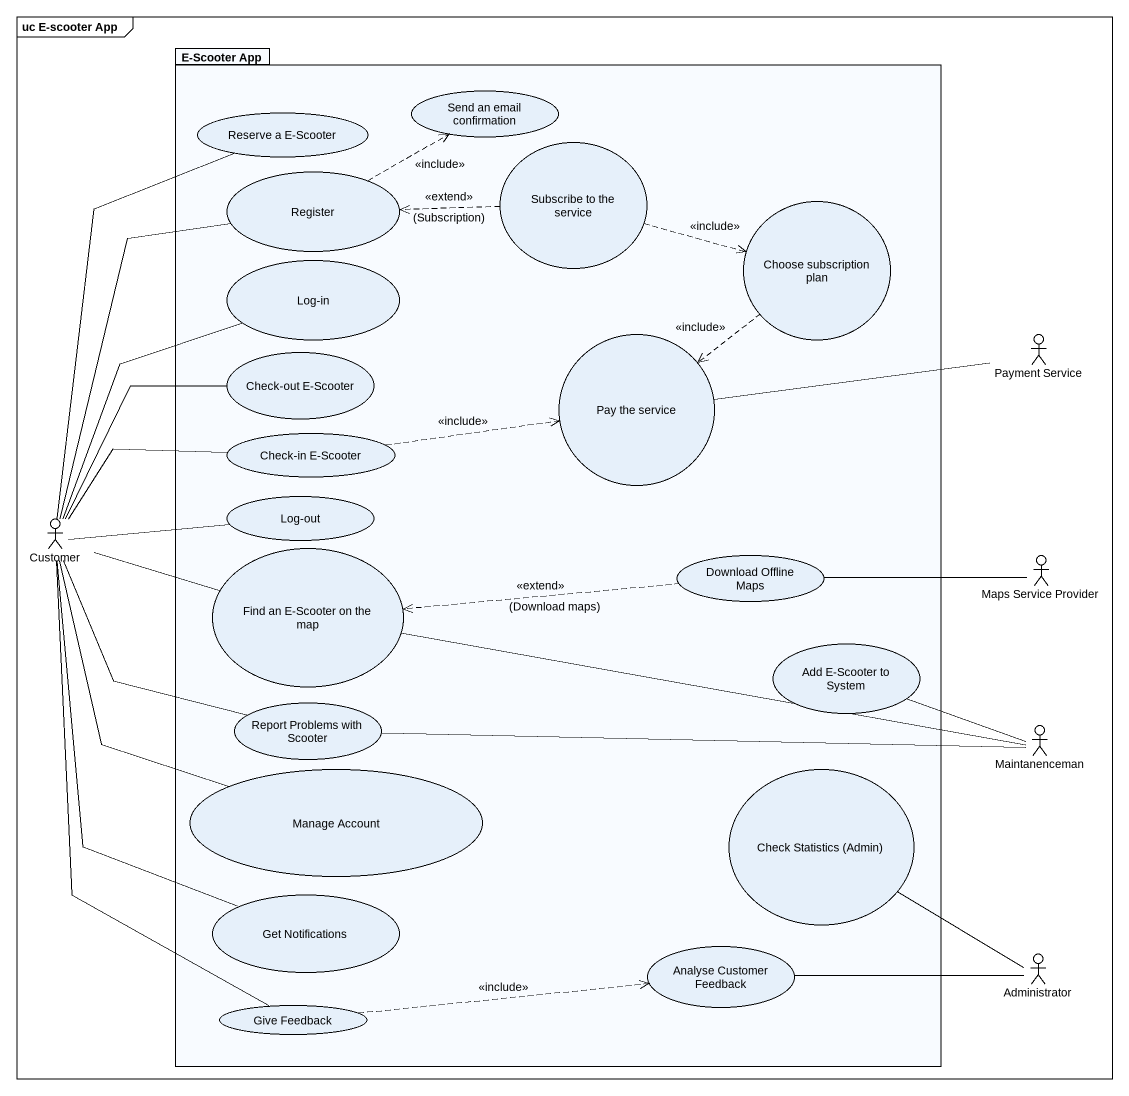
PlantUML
@startuml
mainframe uc E-scooter App
package "E-Scooter App" as E_Scooter_App {
  usecase "Reserve a E-Scooter" as Reserve_a_E_Scooter
  usecase "Send an email confirmation" as Send_an_email_confirmation
  usecase "Subscribe to the service" as Subscribe_to_the_service
  usecase Register
  usecase "Choose subscription plan" as Choose_subscription_plan
  usecase "Log-in" as Log_in
  usecase "Check-out E-Scooter" as Check_out_E_Scooter
  usecase "Pay the service" as Pay_the_service
  usecase "Check-in E-Scooter" as Check_in_E_Scooter
  usecase "Log-out" as Log_out
  usecase "Find an E-Scooter on the map" as Find_an_E_Scooter_on_the_map
  usecase "Download Offline Maps" as Download_Offline_Maps
  usecase "Add E-Scooter to System" as Add_E_Scooter_to_System
  usecase "Report Problems with Scooter" as Report_Problems_with_Scooter
  usecase "Manage Account" as Manage_Account
  usecase "Check Statistics (Admin)" as Check_Statistics_Admin
  usecase "Get Notifications" as Get_Notifications
  usecase "Analyse Customer Feedback" as Analyse_Customer_Feedback
  usecase "Give Feedback" as Give_Feedback
}
actor "Payment Service" as Payment_Service
actor Customer
actor "Maps Service Provider" as Maps_Service_Provider
actor Maintanenceman
actor Administrator
Subscribe_to_the_service .left.> Register : <<extend>>\n(Subscription)
Subscribe_to_the_service .right.> Choose_subscription_plan : <<include>>
Register .right.> Send_an_email_confirmation : <<include>>
Choose_subscription_plan ..> Pay_the_service : <<include>>
Pay_the_service -right- Payment_Service
Check_in_E_Scooter .right.> Pay_the_service : <<include>>
Customer -up- Reserve_a_E_Scooter
Customer -up- Register
Customer -up- Log_in
Customer -up- Check_out_E_Scooter
Customer -right- Check_in_E_Scooter
Customer -right- Find_an_E_Scooter_on_the_map
Customer -- Report_Problems_with_Scooter
Customer -- Manage_Account
Customer -- Give_Feedback
Log_out -left- Customer
Download_Offline_Maps .left.> Find_an_E_Scooter_on_the_map : <<extend>>\n(Download maps)
Maps_Service_Provider -left- Download_Offline_Maps
Report_Problems_with_Scooter -right- Maintanenceman
Maintanenceman -left- Find_an_E_Scooter_on_the_map
Maintanenceman -left- Add_E_Scooter_to_System
Get_Notifications -up- Customer
Administrator -left- Check_Statistics_Admin
Administrator -left- Analyse_Customer_Feedback
Give_Feedback .right.> Analyse_Customer_Feedback : <<include>>
@enduml
